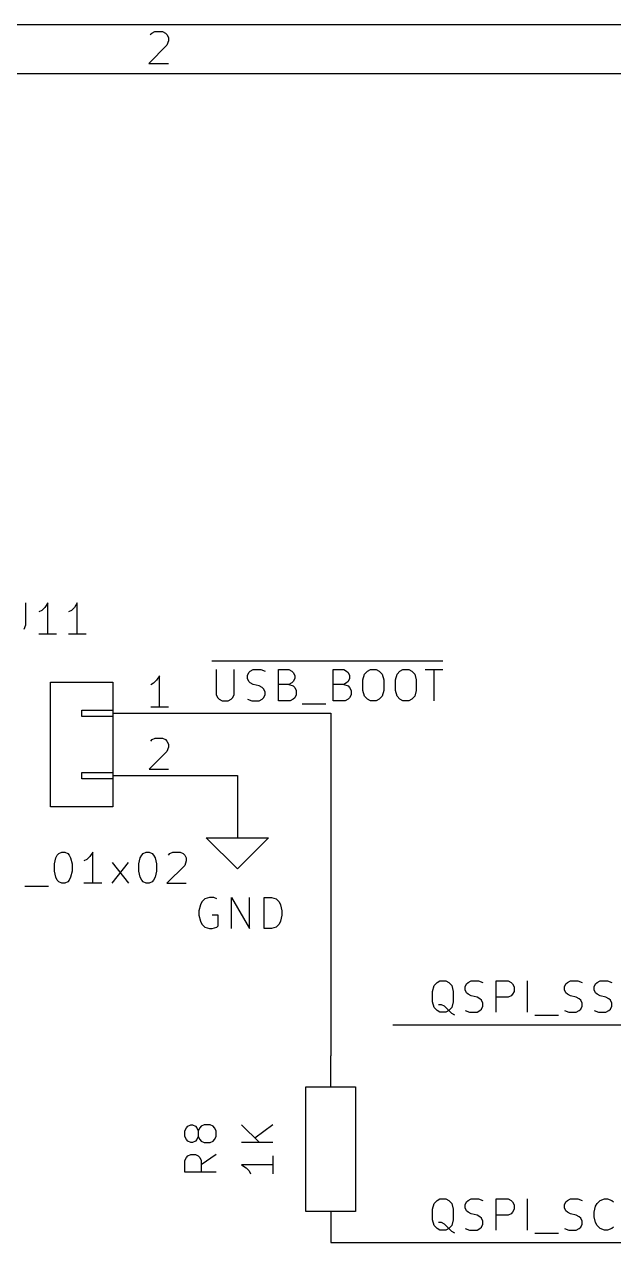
# Model space of a CAD drawing. Extents: x 0.4 to 11.3, y -7.9 to -0.4.
# Drawn here: x 3.158 to 4.105, y -2.35 to -0.394 of the extents above; entities that cross this region are included whole.
import ezdxf

# ---------------------------------------------------------------- set-up
doc = ezdxf.new("R2010")
doc.units = 0
doc.header["$MEASUREMENT"] = 0
for name, color, linetype in [('CYAN2', 4, 'CONTINUOUS'), ('GRAY1', 251, 'CONTINUOUS'), ('GREEN3', 91, 'CONTINUOUS'), ('LYELLOW', 51, 'CONTINUOUS'), ('RED2', 1, 'CONTINUOUS'), ('RED3', 11, 'CONTINUOUS')]:
    doc.layers.add(name, color=color, linetype=linetype)

msp = doc.modelspace()

# ---------------------------------------------------------------- linework, layer by layer
at = {"layer": 'CYAN2', "linetype": 'CONTINUOUS'}
for p, q in [((3.15952, -1.3228), (3.15952, -1.35852)), ((3.15952, -1.3228), (3.15952, -1.35852)), ((3.19048, -1.32995), (3.18571, -1.33471)), ((3.19048, -1.32995), (3.18571, -1.33471)), ((3.19524, -1.3228), (3.19048, -1.32995)), ((3.19524, -1.3228), (3.19048, -1.32995)), ((3.19524, -1.3728), (3.19524, -1.3228)), ((3.19524, -1.3728), (3.19524, -1.3228)), ((3.23809, -1.32995), (3.23333, -1.33471)), ((3.23809, -1.32995), (3.23333, -1.33471)), ((3.24285, -1.3228), (3.23809, -1.32995)), ((3.24285, -1.3228), (3.23809, -1.32995)), ((3.24285, -1.3728), (3.24285, -1.3228)), ((3.24285, -1.3728), (3.24285, -1.3228)), ((3.18571, -1.33471), (3.18095, -1.33709)), ((3.18571, -1.33471), (3.18095, -1.33709)), ((3.23333, -1.33471), (3.22857, -1.33709)), ((3.23333, -1.33471), (3.22857, -1.33709)), ((3.15952, -1.35852), (3.15714, -1.36566)), ((3.15952, -1.35852), (3.15714, -1.36566)), ((3.20952, -1.3728), (3.18095, -1.3728)), ((3.20952, -1.3728), (3.18095, -1.3728)), ((3.25714, -1.3728), (3.22857, -1.3728)), ((3.25714, -1.3728), (3.22857, -1.3728)), ((3.20595, -1.74185), (3.20833, -1.73233)), ((3.20595, -1.74185), (3.20833, -1.73233)), ((3.20833, -1.73233), (3.21071, -1.72757)), ((3.20833, -1.73233), (3.21071, -1.72757)), ((3.21071, -1.72757), (3.21309, -1.72519)), ((3.21071, -1.72757), (3.21309, -1.72519)), ((3.21309, -1.72519), (3.21785, -1.7228)), ((3.21309, -1.72519), (3.21785, -1.7228)), ((3.21785, -1.7228), (3.22261, -1.7228)), ((3.21785, -1.7228), (3.22261, -1.7228)), ((3.22261, -1.7228), (3.22737, -1.72519)), ((3.22261, -1.7228), (3.22737, -1.72519)), ((3.22737, -1.72519), (3.22976, -1.72757)), ((3.22737, -1.72519), (3.22976, -1.72757)), ((3.22976, -1.72757), (3.23214, -1.73233)), ((3.22976, -1.72757), (3.23214, -1.73233)), ((3.23214, -1.73233), (3.23452, -1.74185)), ((3.23214, -1.73233), (3.23452, -1.74185)), ((3.25833, -1.73471), (3.25357, -1.73709)), ((3.25833, -1.73471), (3.25357, -1.73709)), ((3.26309, -1.72995), (3.25833, -1.73471)), ((3.26309, -1.72995), (3.25833, -1.73471)), ((3.26785, -1.7228), (3.26309, -1.72995)), ((3.26785, -1.7228), (3.26309, -1.72995)), ((3.26785, -1.7728), (3.26785, -1.7228)), ((3.26785, -1.7728), (3.26785, -1.7228)), ((3.2988, -1.7728), (3.32499, -1.73947)), ((3.2988, -1.73947), (3.32499, -1.7728)), ((3.2988, -1.7728), (3.32499, -1.73947)), ((3.2988, -1.73947), (3.32499, -1.7728)), ((3.34166, -1.74185), (3.34404, -1.73233)), ((3.34166, -1.74185), (3.34404, -1.73233)), ((3.34404, -1.73233), (3.34642, -1.72757)), ((3.34404, -1.73233), (3.34642, -1.72757)), ((3.34642, -1.72757), (3.3488, -1.72519)), ((3.34642, -1.72757), (3.3488, -1.72519)), ((3.3488, -1.72519), (3.35356, -1.7228)), ((3.3488, -1.72519), (3.35356, -1.7228)), ((3.35356, -1.7228), (3.35833, -1.7228)), ((3.35356, -1.7228), (3.35833, -1.7228)), ((3.35833, -1.7228), (3.36309, -1.72519)), ((3.35833, -1.7228), (3.36309, -1.72519)), ((3.36309, -1.72519), (3.36547, -1.72757)), ((3.36309, -1.72519), (3.36547, -1.72757)), ((3.36547, -1.72757), (3.36785, -1.73233)), ((3.36547, -1.72757), (3.36785, -1.73233)), ((3.36785, -1.73233), (3.37023, -1.74185)), ((3.36785, -1.73233), (3.37023, -1.74185)), ((3.38928, -1.72757), (3.39166, -1.72519)), ((3.38928, -1.72757), (3.39166, -1.72519)), ((3.39166, -1.72519), (3.39642, -1.7228)), ((3.39166, -1.72519), (3.39642, -1.7228)), ((3.39642, -1.7228), (3.40833, -1.7228)), ((3.39642, -1.7228), (3.40833, -1.7228)), ((3.40833, -1.7228), (3.41309, -1.72519)), ((3.40833, -1.7228), (3.41309, -1.72519)), ((3.41309, -1.72519), (3.41547, -1.72757)), ((3.41309, -1.72519), (3.41547, -1.72757)), ((3.41547, -1.72757), (3.41785, -1.73233)), ((3.41547, -1.72757), (3.41785, -1.73233)), ((3.41785, -1.73709), (3.41547, -1.74423)), ((3.41785, -1.73709), (3.41547, -1.74423)), ((3.41785, -1.73233), (3.41785, -1.73709)), ((3.41785, -1.73233), (3.41785, -1.73709)), ((3.20595, -1.75376), (3.20595, -1.74185)), ((3.20595, -1.75376), (3.20595, -1.74185)), ((3.20833, -1.76328), (3.20595, -1.75376)), ((3.20833, -1.76328), (3.20595, -1.75376)), ((3.23452, -1.75376), (3.23214, -1.76328)), ((3.23452, -1.75376), (3.23214, -1.76328)), ((3.23452, -1.74185), (3.23452, -1.75376)), ((3.23452, -1.74185), (3.23452, -1.75376)), ((3.34166, -1.75376), (3.34166, -1.74185)), ((3.34166, -1.75376), (3.34166, -1.74185)), ((3.34404, -1.76328), (3.34166, -1.75376)), ((3.34404, -1.76328), (3.34166, -1.75376)), ((3.37023, -1.75376), (3.36785, -1.76328)), ((3.37023, -1.75376), (3.36785, -1.76328)), ((3.37023, -1.74185), (3.37023, -1.75376)), ((3.37023, -1.74185), (3.37023, -1.75376)), ((3.41547, -1.74423), (3.3869, -1.7728)), ((3.41547, -1.74423), (3.3869, -1.7728)), ((3.15833, -1.77757), (3.19643, -1.77757)), ((3.15833, -1.77757), (3.19643, -1.77757)), ((3.21071, -1.76804), (3.20833, -1.76328)), ((3.21071, -1.76804), (3.20833, -1.76328)), ((3.21309, -1.77043), (3.21071, -1.76804)), ((3.21309, -1.77043), (3.21071, -1.76804)), ((3.21785, -1.7728), (3.21309, -1.77043)), ((3.21785, -1.7728), (3.21309, -1.77043)), ((3.22261, -1.7728), (3.21785, -1.7728)), ((3.22261, -1.7728), (3.21785, -1.7728)), ((3.22737, -1.77043), (3.22261, -1.7728)), ((3.22737, -1.77043), (3.22261, -1.7728)), ((3.22976, -1.76804), (3.22737, -1.77043)), ((3.22976, -1.76804), (3.22737, -1.77043)), ((3.23214, -1.76328), (3.22976, -1.76804)), ((3.23214, -1.76328), (3.22976, -1.76804)), ((3.28214, -1.7728), (3.25357, -1.7728)), ((3.28214, -1.7728), (3.25357, -1.7728)), ((3.34642, -1.76804), (3.34404, -1.76328)), ((3.34642, -1.76804), (3.34404, -1.76328)), ((3.3488, -1.77043), (3.34642, -1.76804)), ((3.3488, -1.77043), (3.34642, -1.76804)), ((3.35356, -1.7728), (3.3488, -1.77043)), ((3.35356, -1.7728), (3.3488, -1.77043)), ((3.35833, -1.7728), (3.35356, -1.7728)), ((3.35833, -1.7728), (3.35356, -1.7728)), ((3.36309, -1.77043), (3.35833, -1.7728)), ((3.36309, -1.77043), (3.35833, -1.7728)), ((3.36547, -1.76804), (3.36309, -1.77043)), ((3.36547, -1.76804), (3.36309, -1.77043)), ((3.36785, -1.76328), (3.36547, -1.76804)), ((3.36785, -1.76328), (3.36547, -1.76804)), ((3.3869, -1.7728), (3.41785, -1.7728)), ((3.3869, -1.7728), (3.41785, -1.7728)), ((3.44786, -1.79819), (3.44309, -1.80295)), ((3.44786, -1.79819), (3.44309, -1.80295)), ((3.455, -1.7958), (3.44786, -1.79819)), ((3.455, -1.7958), (3.44786, -1.79819)), ((3.46214, -1.7958), (3.455, -1.7958)), ((3.46214, -1.7958), (3.455, -1.7958)), ((3.46691, -1.79819), (3.46214, -1.7958)), ((3.46691, -1.79819), (3.46214, -1.7958)), ((3.49071, -1.8458), (3.49071, -1.7958)), ((3.49071, -1.7958), (3.51928, -1.8458)), ((3.49071, -1.8458), (3.49071, -1.7958)), ((3.49071, -1.7958), (3.51928, -1.8458)), ((3.51928, -1.8458), (3.51928, -1.7958)), ((3.51928, -1.8458), (3.51928, -1.7958)), ((3.54309, -1.8458), (3.54309, -1.7958)), ((3.54309, -1.7958), (3.555, -1.7958)), ((3.54309, -1.8458), (3.54309, -1.7958)), ((3.54309, -1.7958), (3.555, -1.7958)), ((3.555, -1.7958), (3.56214, -1.79819)), ((3.555, -1.7958), (3.56214, -1.79819)), ((3.56214, -1.79819), (3.56691, -1.80295)), ((3.56214, -1.79819), (3.56691, -1.80295)), ((3.44071, -1.80771), (3.43833, -1.81723)), ((3.44071, -1.80771), (3.43833, -1.81723)), ((3.43833, -1.81723), (3.43833, -1.82437)), ((3.43833, -1.81723), (3.43833, -1.82437)), ((3.44309, -1.80295), (3.44071, -1.80771)), ((3.44309, -1.80295), (3.44071, -1.80771)), ((3.56691, -1.80295), (3.56929, -1.80771)), ((3.56691, -1.80295), (3.56929, -1.80771)), ((3.56929, -1.80771), (3.57167, -1.81723)), ((3.56929, -1.80771), (3.57167, -1.81723)), ((3.57167, -1.81723), (3.57167, -1.82437)), ((3.57167, -1.81723), (3.57167, -1.82437)), ((3.43833, -1.82437), (3.44071, -1.8339)), ((3.43833, -1.82437), (3.44071, -1.8339)), ((3.44071, -1.8339), (3.44309, -1.83866)), ((3.44071, -1.8339), (3.44309, -1.83866)), ((3.44309, -1.83866), (3.44786, -1.84343)), ((3.44309, -1.83866), (3.44786, -1.84343)), ((3.46928, -1.82437), (3.45976, -1.82437)), ((3.46928, -1.82437), (3.45976, -1.82437)), ((3.46928, -1.84104), (3.46928, -1.82437)), ((3.46928, -1.84104), (3.46928, -1.82437)), ((3.56691, -1.83866), (3.56214, -1.84343)), ((3.56691, -1.83866), (3.56214, -1.84343)), ((3.56929, -1.8339), (3.56691, -1.83866)), ((3.56929, -1.8339), (3.56691, -1.83866)), ((3.57167, -1.82437), (3.56929, -1.8339)), ((3.57167, -1.82437), (3.56929, -1.8339)), ((3.44786, -1.84343), (3.455, -1.8458)), ((3.44786, -1.84343), (3.455, -1.8458)), ((3.455, -1.8458), (3.45976, -1.8458)), ((3.455, -1.8458), (3.45976, -1.8458)), ((3.45976, -1.8458), (3.46691, -1.84343)), ((3.45976, -1.8458), (3.46691, -1.84343)), ((3.46691, -1.84343), (3.46928, -1.84104)), ((3.46691, -1.84343), (3.46928, -1.84104)), ((3.555, -1.8458), (3.54309, -1.8458)), ((3.555, -1.8458), (3.54309, -1.8458)), ((3.56214, -1.84343), (3.555, -1.8458)), ((3.56214, -1.84343), (3.555, -1.8458)), ((3.4158, -2.17023), (3.41819, -2.16547)), ((3.4158, -2.17975), (3.4158, -2.17023)), ((3.41819, -2.16547), (3.42057, -2.16309)), ((3.42057, -2.16309), (3.42533, -2.1607)), ((3.42533, -2.1607), (3.42771, -2.1607)), ((3.42771, -2.1607), (3.43247, -2.16309)), ((3.43247, -2.16309), (3.43485, -2.16547)), ((3.43485, -2.16547), (3.43723, -2.17023)), ((3.43961, -2.16547), (3.43723, -2.17023)), ((3.43723, -2.17023), (3.43723, -2.17975)), ((3.442, -2.16309), (3.43961, -2.16547)), ((3.44676, -2.1607), (3.442, -2.16309)), ((3.45628, -2.1607), (3.44676, -2.1607)), ((3.46104, -2.16309), (3.45628, -2.1607)), ((3.46343, -2.16547), (3.46104, -2.16309)), ((3.4658, -2.17023), (3.46343, -2.16547)), ((3.4658, -2.17975), (3.4658, -2.17023)), ((3.5068, -2.16071), (3.53537, -2.18928)), ((3.5568, -2.16071), (3.52823, -2.18213)), ((3.41819, -2.18452), (3.4158, -2.17975)), ((3.42057, -2.1869), (3.41819, -2.18452)), ((3.42533, -2.18928), (3.42057, -2.1869)), ((3.42771, -2.18928), (3.42533, -2.18928)), ((3.43247, -2.1869), (3.42771, -2.18928)), ((3.43485, -2.18452), (3.43247, -2.1869)), ((3.43723, -2.17975), (3.43485, -2.18452)), ((3.43723, -2.17975), (3.43961, -2.18452)), ((3.43961, -2.18452), (3.442, -2.1869)), ((3.442, -2.1869), (3.44676, -2.18928)), ((3.44676, -2.18928), (3.45628, -2.18928)), ((3.45628, -2.18928), (3.46104, -2.1869)), ((3.46104, -2.1869), (3.46343, -2.18452)), ((3.46343, -2.18452), (3.4658, -2.17975)), ((3.5568, -2.18928), (3.5068, -2.18928)), ((3.42057, -2.2107), (3.42533, -2.20833)), ((3.42533, -2.20833), (3.43247, -2.20833)), ((3.43247, -2.20833), (3.43723, -2.2107)), ((3.4658, -2.20833), (3.442, -2.22499)), ((3.4158, -2.21785), (3.41819, -2.21309)), ((3.4158, -2.2369), (3.4158, -2.21785)), ((3.41819, -2.21309), (3.42057, -2.2107)), ((3.43723, -2.2107), (3.43961, -2.21309)), ((3.43961, -2.21309), (3.442, -2.21785)), ((3.442, -2.21785), (3.442, -2.2369)), ((3.5568, -2.22499), (3.5068, -2.22499)), ((3.5068, -2.22499), (3.51395, -2.22975)), ((3.51395, -2.22975), (3.51871, -2.23452)), ((3.5568, -2.2107), (3.5568, -2.23928)), ((3.4658, -2.2369), (3.4158, -2.2369)), ((3.51871, -2.23452), (3.52109, -2.23928))]:
    msp.add_line(p, q, dxfattribs=at)
at = {"layer": 'GRAY1', "linetype": 'CONTINUOUS'}
for p, q in [((3.45911, -1.41592), (3.83006, -1.41592)), ((3.46601, -1.4298), (3.46601, -1.47028)), ((3.49458, -1.47028), (3.49458, -1.4298)), ((3.51602, -1.43932), (3.51839, -1.43456)), ((3.51602, -1.44409), (3.51602, -1.43932)), ((3.51839, -1.44885), (3.51602, -1.44409)), ((3.51839, -1.43456), (3.52078, -1.43218)), ((3.52078, -1.43218), (3.52554, -1.4298)), ((3.52554, -1.4298), (3.53744, -1.4298)), ((3.53744, -1.4298), (3.54459, -1.43218)), ((3.56601, -1.4798), (3.56601, -1.4298)), ((3.56601, -1.4298), (3.58268, -1.4298)), ((3.58268, -1.4298), (3.58744, -1.43218)), ((3.58744, -1.43218), (3.58982, -1.43456)), ((3.58982, -1.43456), (3.5922, -1.43932)), ((3.5922, -1.44409), (3.58982, -1.44885)), ((3.5922, -1.43932), (3.5922, -1.44409)), ((3.65411, -1.4798), (3.65411, -1.4298)), ((3.65411, -1.4298), (3.67078, -1.4298)), ((3.67078, -1.4298), (3.67554, -1.43218)), ((3.67554, -1.43218), (3.67792, -1.43456)), ((3.67792, -1.43456), (3.6803, -1.43932)), ((3.6803, -1.44409), (3.67792, -1.44885)), ((3.6803, -1.43932), (3.6803, -1.44409)), ((3.70173, -1.44647), (3.70411, -1.43694)), ((3.70173, -1.46313), (3.70173, -1.44647)), ((3.70411, -1.43694), (3.70887, -1.43218)), ((3.70887, -1.43218), (3.71363, -1.4298)), ((3.71363, -1.4298), (3.72315, -1.4298)), ((3.72315, -1.4298), (3.72792, -1.43218)), ((3.72792, -1.43218), (3.73268, -1.43694)), ((3.73268, -1.43694), (3.73506, -1.44647)), ((3.73506, -1.44647), (3.73506, -1.46313)), ((3.75411, -1.44647), (3.75649, -1.43694)), ((3.75411, -1.46313), (3.75411, -1.44647)), ((3.75649, -1.43694), (3.76125, -1.43218)), ((3.76125, -1.43218), (3.76601, -1.4298)), ((3.76601, -1.4298), (3.77554, -1.4298)), ((3.77554, -1.4298), (3.7803, -1.43218)), ((3.7803, -1.43218), (3.78506, -1.43694)), ((3.78506, -1.43694), (3.78744, -1.44647)), ((3.78744, -1.44647), (3.78744, -1.46313)), ((3.80173, -1.4298), (3.8303, -1.4298)), ((3.81602, -1.4798), (3.81602, -1.4298)), ((3.52078, -1.45123), (3.51839, -1.44885)), ((3.52554, -1.45361), (3.52078, -1.45123)), ((3.53506, -1.45599), (3.52554, -1.45361)), ((3.53982, -1.45837), (3.53506, -1.45599)), ((3.5422, -1.46075), (3.53982, -1.45837)), ((3.54459, -1.46552), (3.5422, -1.46075)), ((3.54459, -1.47028), (3.54459, -1.46552)), ((3.58268, -1.45361), (3.56601, -1.45361)), ((3.58744, -1.45123), (3.58268, -1.45361)), ((3.58268, -1.45361), (3.58982, -1.45599)), ((3.58982, -1.44885), (3.58744, -1.45123)), ((3.58982, -1.45599), (3.5922, -1.45837)), ((3.5922, -1.45837), (3.59458, -1.46313)), ((3.59458, -1.46313), (3.59458, -1.47028)), ((3.67078, -1.45361), (3.65411, -1.45361)), ((3.67554, -1.45123), (3.67078, -1.45361)), ((3.67078, -1.45361), (3.67792, -1.45599)), ((3.67792, -1.44885), (3.67554, -1.45123)), ((3.67792, -1.45599), (3.6803, -1.45837)), ((3.6803, -1.45837), (3.68268, -1.46313)), ((3.68268, -1.46313), (3.68268, -1.47028)), ((3.70411, -1.47266), (3.70173, -1.46313)), ((3.73506, -1.46313), (3.73268, -1.47266)), ((3.75649, -1.47266), (3.75411, -1.46313)), ((3.78744, -1.46313), (3.78506, -1.47266)), ((3.46601, -1.47028), (3.46839, -1.47504)), ((3.46839, -1.47504), (3.47078, -1.47742)), ((3.47078, -1.47742), (3.47554, -1.4798)), ((3.47554, -1.4798), (3.48506, -1.4798)), ((3.48506, -1.4798), (3.48982, -1.47742)), ((3.48982, -1.47742), (3.4922, -1.47504)), ((3.4922, -1.47504), (3.49458, -1.47028)), ((3.51602, -1.47742), (3.52316, -1.4798)), ((3.52316, -1.4798), (3.53506, -1.4798)), ((3.53506, -1.4798), (3.53982, -1.47742)), ((3.53982, -1.47742), (3.5422, -1.47504)), ((3.5422, -1.47504), (3.54459, -1.47028)), ((3.58506, -1.4798), (3.56601, -1.4798)), ((3.58982, -1.47742), (3.58506, -1.4798)), ((3.5922, -1.47504), (3.58982, -1.47742)), ((3.59458, -1.47028), (3.5922, -1.47504)), ((3.60411, -1.48456), (3.6422, -1.48456)), ((3.67315, -1.4798), (3.65411, -1.4798)), ((3.67792, -1.47742), (3.67315, -1.4798)), ((3.6803, -1.47504), (3.67792, -1.47742)), ((3.68268, -1.47028), (3.6803, -1.47504)), ((3.70887, -1.47742), (3.70411, -1.47266)), ((3.71363, -1.4798), (3.70887, -1.47742)), ((3.72315, -1.4798), (3.71363, -1.4798)), ((3.72792, -1.47742), (3.72315, -1.4798)), ((3.73268, -1.47266), (3.72792, -1.47742)), ((3.76125, -1.47742), (3.75649, -1.47266)), ((3.76601, -1.4798), (3.76125, -1.47742)), ((3.77554, -1.4798), (3.76601, -1.4798)), ((3.7803, -1.47742), (3.77554, -1.4798)), ((3.78506, -1.47266), (3.7803, -1.47742)), ((3.81601, -1.93694), (3.82078, -1.93218)), ((3.82078, -1.93218), (3.82554, -1.9298)), ((3.82554, -1.9298), (3.83506, -1.9298)), ((3.83506, -1.9298), (3.83982, -1.93218)), ((3.83982, -1.93218), (3.84458, -1.93694)), ((3.86602, -1.93932), (3.86839, -1.93456)), ((3.86839, -1.93456), (3.87078, -1.93218)), ((3.87078, -1.93218), (3.87554, -1.9298)), ((3.87554, -1.9298), (3.88744, -1.9298)), ((3.88744, -1.9298), (3.89459, -1.93218)), ((3.91601, -1.9798), (3.91601, -1.9298)), ((3.91601, -1.9298), (3.93506, -1.9298)), ((3.93506, -1.9298), (3.93982, -1.93218)), ((3.93982, -1.93218), (3.9422, -1.93456)), ((3.9422, -1.93456), (3.94458, -1.93932)), ((3.96601, -1.9798), (3.96601, -1.9298)), ((4.02554, -1.93932), (4.02792, -1.93456)), ((4.02792, -1.93456), (4.0303, -1.93218)), ((4.0303, -1.93218), (4.03506, -1.9298)), ((4.03506, -1.9298), (4.04696, -1.9298)), ((4.04696, -1.9298), (4.05411, -1.93218)), ((4.07316, -1.93932), (4.07554, -1.93456)), ((4.07554, -1.93456), (4.07792, -1.93218)), ((4.07792, -1.93218), (4.08268, -1.9298)), ((4.08268, -1.9298), (4.09458, -1.9298)), ((4.09458, -1.9298), (4.10173, -1.93218)), ((3.81363, -1.94647), (3.81601, -1.93694)), ((3.81363, -1.96313), (3.81363, -1.94647)), ((3.84458, -1.93694), (3.84696, -1.94647)), ((3.84696, -1.94647), (3.84696, -1.96313)), ((3.86602, -1.94409), (3.86602, -1.93932)), ((3.86839, -1.94885), (3.86602, -1.94409)), ((3.87078, -1.95123), (3.86839, -1.94885)), ((3.87554, -1.95361), (3.87078, -1.95123)), ((3.88506, -1.95599), (3.87554, -1.95361)), ((3.88982, -1.95837), (3.88506, -1.95599)), ((3.93506, -1.95599), (3.91601, -1.95599)), ((3.93982, -1.95361), (3.93506, -1.95599)), ((3.9422, -1.95123), (3.93982, -1.95361)), ((3.94458, -1.94647), (3.9422, -1.95123)), ((3.94458, -1.93932), (3.94458, -1.94647)), ((4.02554, -1.94409), (4.02554, -1.93932)), ((4.02792, -1.94885), (4.02554, -1.94409)), ((4.0303, -1.95123), (4.02792, -1.94885)), ((4.03506, -1.95361), (4.0303, -1.95123)), ((4.04459, -1.95599), (4.03506, -1.95361)), ((4.04935, -1.95837), (4.04459, -1.95599)), ((4.07316, -1.94409), (4.07316, -1.93932)), ((4.07554, -1.94885), (4.07316, -1.94409)), ((4.07792, -1.95123), (4.07554, -1.94885)), ((4.08268, -1.95361), (4.07792, -1.95123)), ((4.0922, -1.95599), (4.08268, -1.95361)), ((4.09696, -1.95837), (4.0922, -1.95599)), ((3.81601, -1.97266), (3.81363, -1.96313)), ((3.82078, -1.97742), (3.81601, -1.97266)), ((3.82792, -1.96789), (3.82316, -1.96789)), ((3.83268, -1.97028), (3.82792, -1.96789)), ((3.83982, -1.97742), (3.83268, -1.97028)), ((3.84458, -1.97266), (3.83982, -1.97742)), ((3.84696, -1.96313), (3.84458, -1.97266)), ((3.8922, -1.96075), (3.88982, -1.95837)), ((3.88982, -1.97742), (3.8922, -1.97504)), ((3.89459, -1.96552), (3.8922, -1.96075)), ((3.8922, -1.97504), (3.89459, -1.97028)), ((3.89459, -1.97028), (3.89459, -1.96552)), ((4.05173, -1.96075), (4.04935, -1.95837)), ((4.04935, -1.97742), (4.05173, -1.97504)), ((4.05411, -1.96552), (4.05173, -1.96075)), ((4.05173, -1.97504), (4.05411, -1.97028)), ((4.05411, -1.97028), (4.05411, -1.96552)), ((4.09935, -1.96075), (4.09696, -1.95837)), ((4.09696, -1.97742), (4.09935, -1.97504)), ((4.10173, -1.96552), (4.09935, -1.96075)), ((4.09935, -1.97504), (4.10173, -1.97028)), ((4.10173, -1.97028), (4.10173, -1.96552)), ((3.82554, -1.9798), (3.82078, -1.97742)), ((3.83506, -1.9798), (3.82554, -1.9798)), ((3.83982, -1.97742), (3.83506, -1.9798)), ((3.84458, -1.98218), (3.83982, -1.97742)), ((3.84935, -1.98456), (3.84458, -1.98218)), ((3.86602, -1.97742), (3.87316, -1.9798)), ((3.87316, -1.9798), (3.88506, -1.9798)), ((3.88506, -1.9798), (3.88982, -1.97742)), ((3.97792, -1.98456), (4.01602, -1.98456)), ((4.02554, -1.97742), (4.03268, -1.9798)), ((4.03268, -1.9798), (4.04459, -1.9798)), ((4.04459, -1.9798), (4.04935, -1.97742)), ((4.07316, -1.97742), (4.0803, -1.9798)), ((4.0803, -1.9798), (4.0922, -1.9798)), ((4.0922, -1.9798), (4.09696, -1.97742)), ((3.81363, -2.29647), (3.81601, -2.28694)), ((3.81601, -2.28694), (3.82078, -2.28218)), ((3.82078, -2.28218), (3.82554, -2.2798)), ((3.82554, -2.2798), (3.83506, -2.2798)), ((3.83506, -2.2798), (3.83982, -2.28218)), ((3.83982, -2.28218), (3.84458, -2.28694)), ((3.84458, -2.28694), (3.84696, -2.29647)), ((3.86602, -2.28932), (3.86839, -2.28456)), ((3.86839, -2.28456), (3.87078, -2.28218)), ((3.87078, -2.28218), (3.87554, -2.2798)), ((3.87554, -2.2798), (3.88744, -2.2798)), ((3.88744, -2.2798), (3.89459, -2.28218)), ((3.91601, -2.3298), (3.91601, -2.2798)), ((3.91601, -2.2798), (3.93506, -2.2798)), ((3.93506, -2.2798), (3.93982, -2.28218)), ((3.93982, -2.28218), (3.9422, -2.28456)), ((3.9422, -2.28456), (3.94458, -2.28932)), ((3.96601, -2.3298), (3.96601, -2.2798)), ((4.02554, -2.28932), (4.02792, -2.28456)), ((4.02792, -2.28456), (4.0303, -2.28218)), ((4.0303, -2.28218), (4.03506, -2.2798)), ((4.03506, -2.2798), (4.04696, -2.2798)), ((4.04696, -2.2798), (4.05411, -2.28218)), ((4.07554, -2.2917), (4.07792, -2.28694)), ((4.07792, -2.28694), (4.08268, -2.28218)), ((4.08268, -2.28218), (4.08982, -2.2798)), ((4.08982, -2.2798), (4.09458, -2.2798)), ((4.09458, -2.2798), (4.10173, -2.28218)), ((4.10173, -2.28218), (4.10411, -2.28456)), ((3.81363, -2.31313), (3.81363, -2.29647)), ((3.84696, -2.29647), (3.84696, -2.31313)), ((3.86602, -2.29409), (3.86602, -2.28932)), ((3.86839, -2.29885), (3.86602, -2.29409)), ((3.87078, -2.30123), (3.86839, -2.29885)), ((3.87554, -2.30361), (3.87078, -2.30123)), ((3.88506, -2.30599), (3.87554, -2.30361)), ((3.88982, -2.30837), (3.88506, -2.30599)), ((3.8922, -2.31075), (3.88982, -2.30837)), ((3.93506, -2.30599), (3.91601, -2.30599)), ((3.93982, -2.30361), (3.93506, -2.30599)), ((3.9422, -2.30123), (3.93982, -2.30361)), ((3.94458, -2.29647), (3.9422, -2.30123)), ((3.94458, -2.28932), (3.94458, -2.29647)), ((4.02554, -2.29409), (4.02554, -2.28932)), ((4.02792, -2.29885), (4.02554, -2.29409)), ((4.0303, -2.30123), (4.02792, -2.29885)), ((4.03506, -2.30361), (4.0303, -2.30123)), ((4.04459, -2.30599), (4.03506, -2.30361)), ((4.04935, -2.30837), (4.04459, -2.30599)), ((4.05173, -2.31075), (4.04935, -2.30837)), ((4.07316, -2.30123), (4.07554, -2.2917)), ((4.07316, -2.30837), (4.07316, -2.30123)), ((4.07554, -2.31789), (4.07316, -2.30837)), ((3.81601, -2.32266), (3.81363, -2.31313)), ((3.82078, -2.32742), (3.81601, -2.32266)), ((3.82554, -2.3298), (3.82078, -2.32742)), ((3.82792, -2.31789), (3.82316, -2.31789)), ((3.83268, -2.32028), (3.82792, -2.31789)), ((3.83982, -2.32742), (3.83268, -2.32028)), ((3.83982, -2.32742), (3.83506, -2.3298)), ((3.84458, -2.32266), (3.83982, -2.32742)), ((3.84458, -2.33218), (3.83982, -2.32742)), ((3.84696, -2.31313), (3.84458, -2.32266)), ((3.86602, -2.32742), (3.87316, -2.3298)), ((3.88506, -2.3298), (3.88982, -2.32742)), ((3.88982, -2.32742), (3.8922, -2.32504)), ((3.89459, -2.31552), (3.8922, -2.31075)), ((3.8922, -2.32504), (3.89459, -2.32028)), ((3.89459, -2.32028), (3.89459, -2.31552)), ((4.02554, -2.32742), (4.03268, -2.3298)), ((4.04459, -2.3298), (4.04935, -2.32742)), ((4.04935, -2.32742), (4.05173, -2.32504)), ((4.05411, -2.31552), (4.05173, -2.31075)), ((4.05173, -2.32504), (4.05411, -2.32028)), ((4.05411, -2.32028), (4.05411, -2.31552)), ((4.07792, -2.32266), (4.07554, -2.31789)), ((4.08268, -2.32742), (4.07792, -2.32266)), ((4.08982, -2.3298), (4.08268, -2.32742)), ((4.10173, -2.32742), (4.09458, -2.3298)), ((4.10411, -2.32504), (4.10173, -2.32742)), ((3.83506, -2.3298), (3.82554, -2.3298)), ((3.84935, -2.33456), (3.84458, -2.33218)), ((3.87316, -2.3298), (3.88506, -2.3298)), ((3.97792, -2.33456), (4.01602, -2.33456)), ((4.03268, -2.3298), (4.04459, -2.3298)), ((4.09458, -2.3298), (4.08982, -2.3298))]:
    msp.add_line(p, q, dxfattribs=at)
at = {"layer": 'GREEN3', "linetype": 'CONTINUOUS'}
for p, q in [((3.45, -1.5), (3.65, -1.5)), ((3.65, -1.5), (3.65, -2.05)), ((3.45, -1.6), (3.5, -1.6)), ((3.5, -1.6), (3.5, -1.65)), ((3.75, -2), (4.15, -2)), ((3.65, -2.35), (4.25, -2.35))]:
    msp.add_line(p, q, dxfattribs=at)
at = {"layer": 'LYELLOW', "linetype": 'CONTINUOUS'}
for p, q in [((3.2, -1.65), (3.2, -1.45)), ((3.2, -1.45), (3.3, -1.45)), ((3.3, -1.45), (3.3, -1.65)), ((3.3, -1.65), (3.2, -1.65))]:
    msp.add_line(p, q, dxfattribs=at)
at = {"layer": 'RED2', "linetype": 'CONTINUOUS'}
for p, q in [((0.3937, -0.3937), (11.2993, -0.3937)), ((3.36009, -0.41014), (3.36252, -0.4077)), ((3.36252, -0.4077), (3.3674, -0.40526)), ((3.3674, -0.40526), (3.37958, -0.40526)), ((3.37958, -0.40526), (3.38446, -0.4077)), ((3.38446, -0.4077), (3.38689, -0.41014)), ((3.38689, -0.41014), (3.38933, -0.41501)), ((3.38689, -0.4272), (3.35765, -0.45644)), ((3.38933, -0.41989), (3.38689, -0.4272)), ((3.38933, -0.41501), (3.38933, -0.41989)), ((3.35765, -0.45644), (3.38933, -0.45644)), ((0.47244, -0.47244), (11.2206, -0.47244)), ((3.2, -1.65), (3.2, -1.45)), ((3.2, -1.45), (3.3, -1.45)), ((3.3, -1.45), (3.3, -1.65)), ((3.25, -1.505), (3.25, -1.495)), ((3.25, -1.495), (3.3, -1.495)), ((3.3, -1.505), (3.25, -1.505)), ((3.3, -1.495), (3.3, -1.505)), ((3.3, -1.5), (3.45, -1.5)), ((3.3, -1.5), (3.45, -1.5)), ((3.25, -1.605), (3.25, -1.595)), ((3.25, -1.595), (3.3, -1.595)), ((3.3, -1.595), (3.3, -1.605)), ((3.3, -1.6), (3.45, -1.6)), ((3.3, -1.6), (3.45, -1.6)), ((3.3, -1.605), (3.25, -1.605)), ((3.3, -1.65), (3.2, -1.65)), ((3.5, -1.65), (3.5, -1.7)), ((3.5, -1.75), (3.45, -1.7)), ((3.45, -1.7), (3.5, -1.7)), ((3.5, -1.7), (3.55, -1.7)), ((3.55, -1.7), (3.5, -1.75)), ((3.65, -2.1), (3.65, -2.05)), ((3.61, -2.3), (3.61, -2.1)), ((3.61, -2.1), (3.69, -2.1)), ((3.69, -2.1), (3.69, -2.3)), ((3.69, -2.3), (3.61, -2.3)), ((3.65, -2.3), (3.65, -2.35))]:
    msp.add_line(p, q, dxfattribs=at)
at = {"layer": 'RED3', "linetype": 'CONTINUOUS'}
for p, q in [((3.37024, -1.44702), (3.36548, -1.45178)), ((3.37024, -1.44702), (3.36548, -1.45178)), ((3.375, -1.43988), (3.37024, -1.44702)), ((3.375, -1.43988), (3.37024, -1.44702)), ((3.375, -1.48988), (3.375, -1.43988)), ((3.375, -1.48988), (3.375, -1.43988)), ((3.36548, -1.45178), (3.36072, -1.45417)), ((3.36548, -1.45178), (3.36072, -1.45417)), ((3.38929, -1.48988), (3.36072, -1.48988)), ((3.38929, -1.48988), (3.36072, -1.48988)), ((3.36072, -1.54464), (3.36309, -1.54226)), ((3.36072, -1.54464), (3.36309, -1.54226)), ((3.36309, -1.54226), (3.36786, -1.53988)), ((3.36309, -1.54226), (3.36786, -1.53988)), ((3.36786, -1.53988), (3.37976, -1.53988)), ((3.36786, -1.53988), (3.37976, -1.53988)), ((3.37976, -1.53988), (3.38452, -1.54226)), ((3.37976, -1.53988), (3.38452, -1.54226)), ((3.38452, -1.54226), (3.38691, -1.54464)), ((3.38452, -1.54226), (3.38691, -1.54464)), ((3.38691, -1.54464), (3.38929, -1.5494)), ((3.38691, -1.54464), (3.38929, -1.5494)), ((3.38691, -1.56131), (3.35833, -1.58988)), ((3.38691, -1.56131), (3.35833, -1.58988)), ((3.38929, -1.55417), (3.38691, -1.56131)), ((3.38929, -1.55417), (3.38691, -1.56131)), ((3.38929, -1.5494), (3.38929, -1.55417)), ((3.38929, -1.5494), (3.38929, -1.55417)), ((3.35833, -1.58988), (3.38929, -1.58988)), ((3.35833, -1.58988), (3.38929, -1.58988))]:
    msp.add_line(p, q, dxfattribs=at)

doc.saveas('drawing.dxf')
